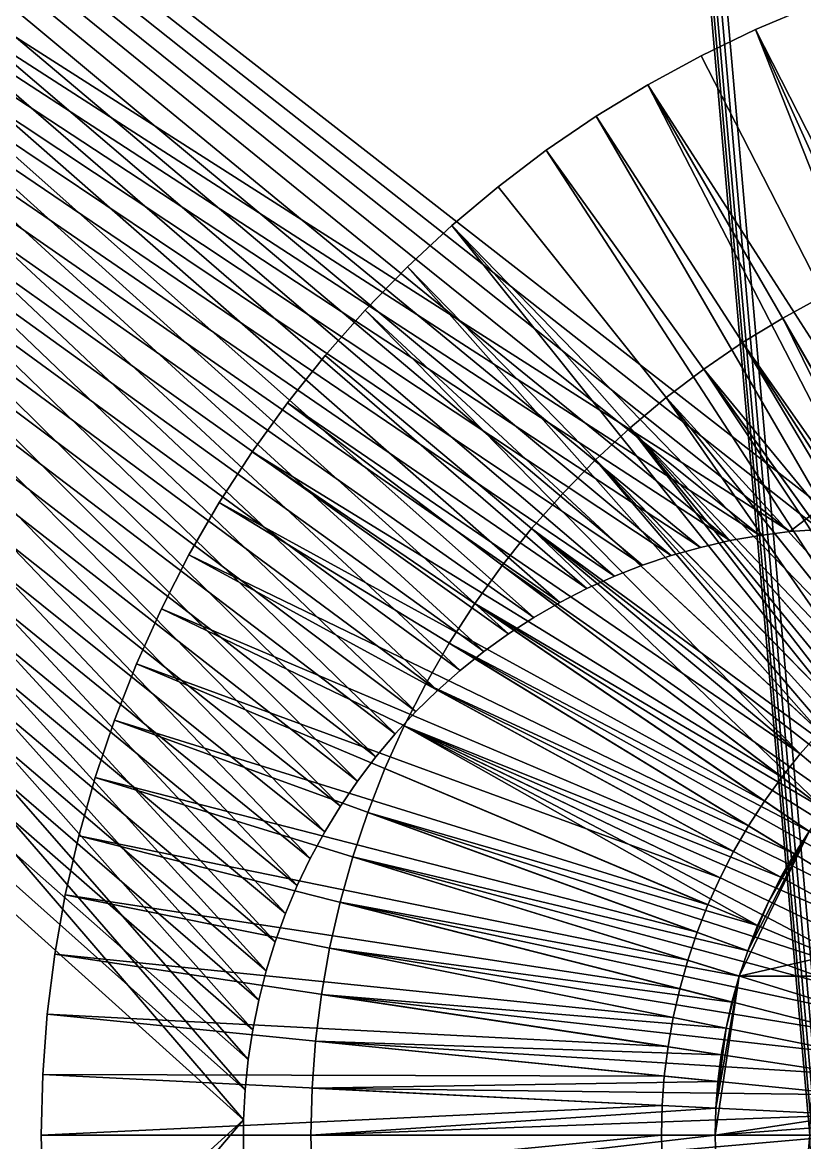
# Model space of a CAD drawing. Header units: millimetres. Extents: x 0 to 520, y -2 to 382.
# Drawn here: x 32.43 to 35.331, y 189.972 to 194.128 of the extents above; entities that cross this region are included whole.
import ezdxf

# ---------------------------------------------------------------- set-up
doc = ezdxf.new("R2010")
doc.units = ezdxf.units.MM

msp = doc.modelspace()

# ---------------------------------------------------------------- linework, layer by layer
at = {"layer": 'BRASS', "color": 52}
for points in [[(509.2, 369.2, 103), (10.8, 369.2, 103), (10.8, 10.8, 103)], [(509.2, 369.2, 103), (10.8, 10.8, 103), (509.2, 10.8, 103)], [(35.3827, 190.3269, 86), (20.5, 359.5, 86), (35.3827, 309.6731, 86)], [(35.3684, 190.2459, 86), (20.5, 359.5, 86), (35.3827, 190.3269, 86)], [(35.3582, 190.1643, 86), (20.5, 359.5, 86), (35.3684, 190.2459, 86)], [(35.3521, 190.0822, 86), (20.5, 359.5, 86), (35.3582, 190.1643, 86)], [(20.5, 20.5, 86), (20.5, 359.5, 86), (35.35, 190, 86)], [(35.35, 190, 86), (20.5, 359.5, 86), (35.3521, 190.0822, 86)], [(20.5, 20.5, 86), (35.35, 190, 86), (35.3521, 189.9178, 86)]]:
    msp.add_3dface(points, dxfattribs=at)
at = {"layer": 'STEEL', "color": 8}
for points in [[(33.2507, 190.0561, 86), (20, 202, 86), (20, 178, 86)], [(33.2563, 190.1681, 86), (20, 202, 86), (33.2507, 190.0561, 86)], [(33.2675, 190.2798, 86), (20, 202, 86), (33.2563, 190.1681, 86)], [(33.2842, 190.3907, 86), (20, 202, 86), (33.2675, 190.2798, 86)], [(33.3064, 190.5007, 86), (20, 202, 86), (33.2842, 190.3907, 86)], [(33.3341, 190.6094, 86), (20, 202, 86), (33.3064, 190.5007, 86)], [(33.3672, 190.7166, 86), (20, 202, 86), (33.3341, 190.6094, 86)], [(33.4055, 190.822, 86), (20, 202, 86), (33.3672, 190.7166, 86)], [(33.4491, 190.9254, 86), (20, 202, 86), (33.4055, 190.822, 86)], [(33.4978, 191.0265, 86), (20, 202, 86), (33.4491, 190.9254, 86)], [(33.5514, 191.125, 86), (20, 202, 86), (33.4978, 191.0265, 86)], [(33.6099, 191.2207, 86), (20, 202, 86), (33.5514, 191.125, 86)], [(33.6731, 191.3134, 86), (20, 202, 86), (33.6099, 191.2207, 86)], [(33.7409, 191.4029, 86), (20, 202, 86), (33.6731, 191.3134, 86)], [(33.813, 191.4888, 86), (20, 202, 86), (33.7409, 191.4029, 86)], [(33.8893, 191.571, 86), (20, 202, 86), (33.813, 191.4888, 86)], [(33.9696, 191.6494, 86), (20, 202, 86), (33.8893, 191.571, 86)], [(34.0537, 191.7236, 86), (20, 202, 86), (33.9696, 191.6494, 86)], [(34.1414, 191.7935, 86), (20, 202, 86), (34.0537, 191.7236, 86)], [(34.2325, 191.859, 86), (20, 202, 86), (34.1414, 191.7935, 86)], [(34.3268, 191.9199, 86), (20, 202, 86), (34.2325, 191.859, 86)], [(34.4239, 191.976, 86), (20, 202, 86), (34.3268, 191.9199, 86)], [(34.5238, 192.0272, 86), (20, 202, 86), (34.4239, 191.976, 86)], [(34.626, 192.0733, 86), (20, 202, 86), (34.5238, 192.0272, 86)], [(34.7305, 192.1143, 86), (20, 202, 86), (34.626, 192.0733, 86)], [(34.8368, 192.15, 86), (20, 202, 86), (34.7305, 192.1143, 86)], [(34.9448, 192.1804, 86), (20, 202, 86), (34.8368, 192.15, 86)], [(35.0542, 192.2054, 86), (20, 202, 86), (34.9448, 192.1804, 86)], [(35.1647, 192.2249, 86), (20, 202, 86), (35.0542, 192.2054, 86)], [(35.276, 192.2388, 86), (20, 202, 86), (35.1647, 192.2249, 86)], [(48, 202, 86), (20, 202, 86), (35.276, 192.2388, 86)], [(33.2507, 190.0561, 83), (23, 202, 83), (33.2563, 190.1681, 83)], [(23, 178, 83), (23, 202, 83), (33.2507, 190.0561, 83)], [(33.6099, 191.2207, 83), (23, 202, 83), (33.6731, 191.3134, 83)], [(33.5514, 191.125, 83), (23, 202, 83), (33.6099, 191.2207, 83)], [(33.4978, 191.0265, 83), (23, 202, 83), (33.5514, 191.125, 83)], [(33.4491, 190.9254, 83), (23, 202, 83), (33.4978, 191.0265, 83)], [(33.4055, 190.822, 83), (23, 202, 83), (33.4491, 190.9254, 83)], [(33.3672, 190.7166, 83), (23, 202, 83), (33.4055, 190.822, 83)], [(33.3341, 190.6094, 83), (23, 202, 83), (33.3672, 190.7166, 83)], [(33.3064, 190.5007, 83), (23, 202, 83), (33.3341, 190.6094, 83)], [(33.2842, 190.3907, 83), (23, 202, 83), (33.3064, 190.5007, 83)], [(33.2675, 190.2798, 83), (23, 202, 83), (33.2842, 190.3907, 83)], [(33.2563, 190.1681, 83), (23, 202, 83), (33.2675, 190.2798, 83)], [(23, 202, 83), (33.7409, 191.4029, 83), (33.6731, 191.3134, 83)], [(23, 202, 83), (33.813, 191.4888, 83), (33.7409, 191.4029, 83)], [(23, 202, 83), (33.8893, 191.571, 83), (33.813, 191.4888, 83)], [(23, 202, 83), (33.9696, 191.6494, 83), (33.8893, 191.571, 83)], [(23, 202, 83), (34.0537, 191.7236, 83), (33.9696, 191.6494, 83)], [(23, 202, 83), (34.1414, 191.7935, 83), (34.0537, 191.7236, 83)], [(23, 202, 83), (34.2325, 191.859, 83), (34.1414, 191.7935, 83)], [(23, 202, 83), (34.3268, 191.9199, 83), (34.2325, 191.859, 83)], [(23, 202, 83), (34.4239, 191.976, 83), (34.3268, 191.9199, 83)], [(23, 202, 83), (34.5238, 192.0272, 83), (34.4239, 191.976, 83)], [(23, 202, 83), (34.626, 192.0733, 83), (34.5238, 192.0272, 83)], [(23, 202, 83), (34.7305, 192.1143, 83), (34.626, 192.0733, 83)], [(23, 202, 83), (34.8368, 192.15, 83), (34.7305, 192.1143, 83)], [(23, 202, 83), (34.9448, 192.1804, 83), (34.8368, 192.15, 83)], [(23, 202, 83), (35.0542, 192.2054, 83), (34.9448, 192.1804, 83)], [(23, 202, 83), (35.1647, 192.2249, 83), (35.0542, 192.2054, 83)], [(23, 202, 83), (35.276, 192.2388, 83), (35.1647, 192.2249, 83)], [(23, 202, 83), (35.3878, 192.2472, 83), (35.276, 192.2388, 83)], [(23, 202, 83), (35.5, 192.25, 83), (35.3878, 192.2472, 83)], [(23, 202, 83), (48, 202, 83), (35.5, 192.25, 83)], [(48, 202, 86), (35.276, 192.2388, 86), (35.3878, 192.2472, 86)], [(35.1492, 194.1018, 83), (35.356, 194.1889, 83), (35.356, 194.1889, 82)], [(35.1492, 194.1018, 83), (35.356, 194.1889, 82), (35.1492, 194.1018, 82)], [(35.356, 194.1889, 83), (35.1492, 194.1018, 83), (36.1962, 192.0479, 83)], [(35.1492, 194.1018, 82), (35.356, 194.1889, 82), (36.1962, 192.0479, 82)], [(34.9471, 194.0044, 83), (35.1492, 194.1018, 83), (35.1492, 194.1018, 82)], [(34.9471, 194.0044, 83), (35.1492, 194.1018, 82), (34.9471, 194.0044, 82)], [(35.1492, 194.1018, 83), (34.9471, 194.0044, 83), (35.9963, 191.9577, 83)], [(34.9471, 194.0044, 82), (35.1492, 194.1018, 82), (35.9963, 191.9577, 82)], [(35.1492, 194.1018, 83), (36.0952, 192.0053, 83), (36.1962, 192.0479, 83)], [(35.1492, 194.1018, 83), (35.9963, 191.9577, 83), (36.0952, 192.0053, 83)], [(36.0952, 192.0053, 82), (35.1492, 194.1018, 82), (36.1962, 192.0479, 82)], [(35.9963, 191.9577, 82), (35.1492, 194.1018, 82), (36.0952, 192.0053, 82)], [(34.9471, 194.0044, 83), (34.9471, 194.0044, 82), (34.75, 193.8971, 82)], [(34.75, 193.8971, 83), (34.9471, 194.0044, 83), (34.75, 193.8971, 82)], [(34.9471, 194.0044, 83), (34.75, 193.8971, 83), (35.9963, 191.9577, 83)], [(34.75, 193.8971, 82), (34.9471, 194.0044, 82), (35.9963, 191.9577, 82)], [(34.5585, 193.7801, 83), (34.75, 193.8971, 83), (34.75, 193.8971, 82)], [(34.5585, 193.7801, 83), (34.75, 193.8971, 82), (34.5585, 193.7801, 82)], [(34.75, 193.8971, 83), (34.5585, 193.7801, 83), (35.8064, 191.8481, 83)], [(34.5585, 193.7801, 82), (34.75, 193.8971, 82), (35.8064, 191.8481, 82)], [(34.75, 193.8971, 83), (35.9, 191.9053, 83), (35.9963, 191.9577, 83)], [(34.75, 193.8971, 83), (35.8064, 191.8481, 83), (35.9, 191.9053, 83)], [(35.9, 191.9053, 82), (34.75, 193.8971, 82), (35.9963, 191.9577, 82)], [(35.8064, 191.8481, 82), (34.75, 193.8971, 82), (35.9, 191.9053, 82)], [(34.3732, 193.6537, 83), (34.5585, 193.7801, 83), (34.5585, 193.7801, 82)], [(34.3732, 193.6537, 83), (34.5585, 193.7801, 82), (34.3732, 193.6537, 82)], [(34.5585, 193.7801, 83), (34.3732, 193.6537, 83), (35.7158, 191.7863, 83)], [(34.3732, 193.6537, 82), (34.5585, 193.7801, 82), (35.7158, 191.7863, 82)], [(34.5585, 193.7801, 83), (35.7158, 191.7863, 83), (35.8064, 191.8481, 83)], [(35.7158, 191.7863, 82), (34.5585, 193.7801, 82), (35.8064, 191.8481, 82)], [(34.1943, 193.5182, 83), (34.3732, 193.6537, 83), (34.3732, 193.6537, 82)], [(34.1943, 193.5182, 83), (34.3732, 193.6537, 82), (34.1943, 193.5182, 82)], [(34.3732, 193.6537, 83), (34.1943, 193.5182, 83), (35.6283, 191.72, 83)], [(34.1943, 193.5182, 82), (34.3732, 193.6537, 82), (35.6283, 191.72, 82)], [(34.3732, 193.6537, 83), (35.6283, 191.72, 83), (35.7158, 191.7863, 83)], [(35.6283, 191.72, 82), (34.3732, 193.6537, 82), (35.7158, 191.7863, 82)], [(34.1943, 193.5182, 83), (34.1943, 193.5182, 82), (34.0224, 193.374, 82)], [(34.0224, 193.374, 83), (34.1943, 193.5182, 83), (34.0224, 193.374, 82)], [(34.1943, 193.5182, 83), (34.0224, 193.374, 83), (35.6283, 191.72, 83)], [(34.0224, 193.374, 82), (34.1943, 193.5182, 82), (35.6283, 191.72, 82)], [(33.8579, 193.2214, 83), (34.0224, 193.374, 83), (34.0224, 193.374, 82)], [(33.8579, 193.2214, 83), (34.0224, 193.374, 82), (33.8579, 193.2214, 82)], [(34.0224, 193.374, 83), (33.8579, 193.2214, 83), (35.4639, 191.5749, 83)], [(33.8579, 193.2214, 82), (34.0224, 193.374, 82), (35.4639, 191.5749, 82)], [(34.0224, 193.374, 83), (35.5443, 191.6495, 83), (35.6283, 191.72, 83)], [(34.0224, 193.374, 83), (35.4639, 191.5749, 83), (35.5443, 191.6495, 83)], [(35.5443, 191.6495, 82), (34.0224, 193.374, 82), (35.6283, 191.72, 82)], [(35.4639, 191.5749, 82), (34.0224, 193.374, 82), (35.5443, 191.6495, 82)], [(33.7013, 193.0608, 83), (33.8579, 193.2214, 83), (33.8579, 193.2214, 82)], [(33.7013, 193.0608, 83), (33.8579, 193.2214, 82), (33.7013, 193.0608, 82)], [(33.8579, 193.2214, 83), (33.7013, 193.0608, 83), (35.3873, 191.4964, 83)], [(33.7013, 193.0608, 82), (33.8579, 193.2214, 82), (35.3873, 191.4964, 82)], [(33.8579, 193.2214, 83), (35.3873, 191.4964, 83), (35.4639, 191.5749, 83)], [(35.3873, 191.4964, 82), (33.8579, 193.2214, 82), (35.4639, 191.5749, 82)], [(35.4033, 193.1146, 82), (35.25, 193.0311, 82), (36, 191.7321, 82)], [(35.25, 193.0311, 82), (35.4033, 193.1146, 82), (35.4033, 193.1146, 78.5)], [(35.25, 193.0311, 82), (35.4033, 193.1146, 78.5), (35.25, 193.0311, 78.5)], [(35.25, 193.0311, 78.5), (35.4033, 193.1146, 78.5), (36.25, 191.299, 78.5)], [(33.7013, 193.0608, 83), (33.7013, 193.0608, 82), (33.5528, 192.8925, 82)], [(33.5528, 192.8925, 83), (33.7013, 193.0608, 83), (33.5528, 192.8925, 82)], [(33.7013, 193.0608, 83), (33.5528, 192.8925, 83), (35.3147, 191.4141, 83)], [(33.5528, 192.8925, 82), (33.7013, 193.0608, 82), (35.3147, 191.4141, 82)], [(35.3873, 191.4964, 83), (33.7013, 193.0608, 83), (35.3147, 191.4141, 83)], [(33.7013, 193.0608, 82), (35.3873, 191.4964, 82), (35.3147, 191.4141, 82)], [(35.25, 193.0311, 82), (35.1011, 192.9401, 82), (35.9149, 191.6801, 82)], [(35.1011, 192.9401, 82), (35.25, 193.0311, 82), (35.25, 193.0311, 78.5)], [(35.1011, 192.9401, 82), (35.25, 193.0311, 78.5), (35.1011, 192.9401, 78.5)], [(35.1011, 192.9401, 78.5), (35.25, 193.0311, 78.5), (36.25, 191.299, 78.5)], [(35.25, 193.0311, 82), (35.9149, 191.6801, 82), (36, 191.7321, 82)], [(35.1011, 192.9401, 82), (34.9569, 192.8418, 82), (35.9149, 191.6801, 82)], [(35.1011, 192.9401, 82), (35.1011, 192.9401, 78.5), (34.9569, 192.8418, 78.5)], [(34.9569, 192.8418, 82), (35.1011, 192.9401, 82), (34.9569, 192.8418, 78.5)], [(34.9569, 192.8418, 78.5), (35.1011, 192.9401, 78.5), (36.1244, 191.2179, 78.5)], [(36.1862, 191.26, 78.5), (35.1011, 192.9401, 78.5), (36.25, 191.299, 78.5)], [(36.1244, 191.2179, 78.5), (35.1011, 192.9401, 78.5), (36.1862, 191.26, 78.5)], [(33.4129, 192.7171, 83), (33.5528, 192.8925, 83), (33.5528, 192.8925, 82)], [(33.4129, 192.7171, 83), (33.5528, 192.8925, 82), (33.4129, 192.7171, 82)], [(35.3147, 191.4141, 83), (33.5528, 192.8925, 83), (33.4129, 192.7171, 83)], [(33.5528, 192.8925, 82), (35.3147, 191.4141, 82), (33.4129, 192.7171, 82)], [(34.9569, 192.8418, 82), (34.8178, 192.7364, 82), (35.8325, 191.6239, 82)], [(34.8178, 192.7364, 82), (34.9569, 192.8418, 82), (34.9569, 192.8418, 78.5)], [(34.8178, 192.7364, 82), (34.9569, 192.8418, 78.5), (34.8178, 192.7364, 78.5)], [(34.8178, 192.7364, 78.5), (34.9569, 192.8418, 78.5), (36.0648, 191.1727, 78.5)], [(34.9569, 192.8418, 82), (35.8325, 191.6239, 82), (35.9149, 191.6801, 82)], [(36.0648, 191.1727, 78.5), (34.9569, 192.8418, 78.5), (36.1244, 191.2179, 78.5)], [(34.8178, 192.7364, 82), (34.6841, 192.6242, 82), (35.6766, 191.4996, 82)], [(34.6841, 192.6242, 82), (34.8178, 192.7364, 82), (34.8178, 192.7364, 78.5)], [(34.6841, 192.6242, 82), (34.8178, 192.7364, 78.5), (34.6841, 192.6242, 78.5)], [(34.6841, 192.6242, 78.5), (34.8178, 192.7364, 78.5), (36.0648, 191.1727, 78.5)], [(34.8178, 192.7364, 82), (35.753, 191.5637, 82), (35.8325, 191.6239, 82)], [(34.8178, 192.7364, 82), (35.6766, 191.4996, 82), (35.753, 191.5637, 82)], [(33.2819, 192.5349, 83), (33.4129, 192.7171, 83), (33.4129, 192.7171, 82)], [(33.2819, 192.5349, 83), (33.4129, 192.7171, 82), (33.2819, 192.5349, 82)], [(35.2463, 191.3284, 83), (33.4129, 192.7171, 83), (33.2819, 192.5349, 83)], [(33.4129, 192.7171, 82), (35.2463, 191.3284, 82), (33.2819, 192.5349, 82)], [(35.3147, 191.4141, 83), (33.4129, 192.7171, 83), (35.2463, 191.3284, 83)], [(33.4129, 192.7171, 82), (35.3147, 191.4141, 82), (35.2463, 191.3284, 82)], [(34.6841, 192.6242, 82), (34.5562, 192.5055, 82), (35.6035, 191.4317, 82)], [(34.5562, 192.5055, 82), (34.6841, 192.6242, 82), (34.6841, 192.6242, 78.5)], [(34.5562, 192.5055, 82), (34.6841, 192.6242, 78.5), (34.5562, 192.5055, 78.5)], [(34.5562, 192.5055, 78.5), (34.6841, 192.6242, 78.5), (35.9526, 191.0738, 78.5)], [(34.6841, 192.6242, 82), (35.6035, 191.4317, 82), (35.6766, 191.4996, 82)], [(36.0075, 191.1247, 78.5), (34.6841, 192.6242, 78.5), (36.0648, 191.1727, 78.5)], [(35.9526, 191.0738, 78.5), (34.6841, 192.6242, 78.5), (36.0075, 191.1247, 78.5)], [(33.1602, 192.3465, 83), (33.2819, 192.5349, 83), (33.2819, 192.5349, 82)], [(33.1602, 192.3465, 83), (33.2819, 192.5349, 82), (33.1602, 192.3465, 82)], [(35.1823, 191.2393, 83), (33.2819, 192.5349, 83), (33.1602, 192.3465, 83)], [(33.2819, 192.5349, 82), (35.1823, 191.2393, 82), (33.1602, 192.3465, 82)], [(35.2463, 191.3284, 83), (33.2819, 192.5349, 83), (35.1823, 191.2393, 83)], [(33.2819, 192.5349, 82), (35.2463, 191.3284, 82), (35.1823, 191.2393, 82)], [(34.5562, 192.5055, 82), (34.4343, 192.3806, 82), (35.5339, 191.3603, 82)], [(34.5562, 192.5055, 82), (34.5562, 192.5055, 78.5), (34.4343, 192.3806, 78.5)], [(34.4343, 192.3806, 82), (34.5562, 192.5055, 82), (34.4343, 192.3806, 78.5)], [(34.4343, 192.3806, 78.5), (34.5562, 192.5055, 78.5), (35.9004, 191.0203, 78.5)], [(34.5562, 192.5055, 82), (35.5339, 191.3603, 82), (35.6035, 191.4317, 82)], [(35.9004, 191.0203, 78.5), (34.5562, 192.5055, 78.5), (35.9526, 191.0738, 78.5)], [(35.5339, 191.3603, 82), (34.4343, 192.3806, 82), (34.3188, 192.2498, 82)], [(34.4343, 192.3806, 82), (34.4343, 192.3806, 78.5), (34.3188, 192.2498, 78.5)], [(34.3188, 192.2498, 82), (34.4343, 192.3806, 82), (34.3188, 192.2498, 78.5)], [(34.4343, 192.3806, 78.5), (35.9004, 191.0203, 78.5), (34.3188, 192.2498, 78.5)], [(33.048, 192.1521, 83), (33.1602, 192.3465, 83), (33.1602, 192.3465, 82)], [(33.048, 192.1521, 83), (33.1602, 192.3465, 82), (33.048, 192.1521, 82)], [(35.1228, 191.1472, 83), (33.1602, 192.3465, 83), (33.048, 192.1521, 83)], [(33.1602, 192.3465, 82), (35.1228, 191.1472, 82), (33.048, 192.1521, 82)], [(35.1823, 191.2393, 83), (33.1602, 192.3465, 83), (35.1228, 191.1472, 83)], [(33.1602, 192.3465, 82), (35.1823, 191.2393, 82), (35.1228, 191.1472, 82)], [(35.4057, 191.2076, 82), (34.3188, 192.2498, 82), (34.21, 192.1133, 82)], [(34.21, 192.1133, 82), (34.3188, 192.2498, 82), (34.3188, 192.2498, 78.5)], [(34.21, 192.1133, 82), (34.3188, 192.2498, 78.5), (34.21, 192.1133, 78.5)], [(34.3188, 192.2498, 78.5), (35.8509, 190.9642, 78.5), (34.21, 192.1133, 78.5)], [(35.4679, 191.2856, 82), (34.3188, 192.2498, 82), (35.4057, 191.2076, 82)], [(35.5339, 191.3603, 82), (34.3188, 192.2498, 82), (35.4679, 191.2856, 82)], [(34.3188, 192.2498, 78.5), (35.9004, 191.0203, 78.5), (35.8509, 190.9642, 78.5)], [(35.1647, 192.2249, 86), (35.0542, 192.2054, 86), (35.1647, 192.2249, 83)], [(35.1647, 192.2249, 83), (35.0542, 192.2054, 86), (35.0542, 192.2054, 83)], [(35.276, 192.2388, 86), (35.1647, 192.2249, 86), (35.276, 192.2388, 83)], [(35.276, 192.2388, 83), (35.1647, 192.2249, 86), (35.1647, 192.2249, 83)], [(35.3878, 192.2472, 86), (35.276, 192.2388, 86), (35.3878, 192.2472, 83)], [(35.3878, 192.2472, 83), (35.276, 192.2388, 86), (35.276, 192.2388, 83)], [(35.0542, 192.2054, 86), (34.9448, 192.1804, 86), (35.0542, 192.2054, 83)], [(35.0542, 192.2054, 83), (34.9448, 192.1804, 86), (34.9448, 192.1804, 83)], [(33.048, 192.1521, 83), (33.048, 192.1521, 82), (32.9456, 191.9525, 82)], [(32.9456, 191.9525, 83), (33.048, 192.1521, 83), (32.9456, 191.9525, 82)], [(35.0679, 191.0522, 83), (33.048, 192.1521, 83), (32.9456, 191.9525, 83)], [(33.048, 192.1521, 82), (35.0679, 191.0522, 82), (32.9456, 191.9525, 82)], [(35.1228, 191.1472, 83), (33.048, 192.1521, 83), (35.0679, 191.0522, 83)], [(33.048, 192.1521, 82), (35.1228, 191.1472, 82), (35.0679, 191.0522, 82)], [(34.8368, 192.15, 86), (34.7305, 192.1143, 86), (34.8368, 192.15, 83)], [(34.8368, 192.15, 83), (34.7305, 192.1143, 86), (34.7305, 192.1143, 83)], [(34.9448, 192.1804, 83), (34.9448, 192.1804, 86), (34.8368, 192.15, 83)], [(34.9448, 192.1804, 86), (34.8368, 192.15, 86), (34.8368, 192.15, 83)], [(35.4057, 191.2076, 82), (34.21, 192.1133, 82), (34.1082, 191.9716, 82)], [(34.1082, 191.9716, 82), (34.21, 192.1133, 82), (34.21, 192.1133, 78.5)], [(34.1082, 191.9716, 82), (34.21, 192.1133, 78.5), (34.1082, 191.9716, 78.5)], [(34.21, 192.1133, 78.5), (35.8043, 190.9057, 78.5), (34.1082, 191.9716, 78.5)], [(34.21, 192.1133, 78.5), (35.8509, 190.9642, 78.5), (35.8043, 190.9057, 78.5)], [(34.7305, 192.1143, 86), (34.626, 192.0733, 86), (34.7305, 192.1143, 83)], [(34.7305, 192.1143, 83), (34.626, 192.0733, 86), (34.626, 192.0733, 83)], [(34.626, 192.0733, 86), (34.5238, 192.0272, 86), (34.626, 192.0733, 83)], [(34.626, 192.0733, 83), (34.5238, 192.0272, 86), (34.5238, 192.0272, 83)], [(34.5238, 192.0272, 83), (34.5238, 192.0272, 86), (34.4239, 191.976, 83)], [(34.5238, 192.0272, 86), (34.4239, 191.976, 86), (34.4239, 191.976, 83)], [(34.4239, 191.976, 86), (34.3268, 191.9199, 86), (34.4239, 191.976, 83)], [(34.4239, 191.976, 83), (34.3268, 191.9199, 86), (34.3268, 191.9199, 83)], [(32.8534, 191.748, 83), (32.9456, 191.9525, 83), (32.9456, 191.9525, 82)], [(32.8534, 191.748, 83), (32.9456, 191.9525, 82), (32.8534, 191.748, 82)], [(35.0179, 190.9545, 83), (32.9456, 191.9525, 83), (32.8534, 191.748, 83)], [(32.9456, 191.9525, 82), (35.0179, 190.9545, 82), (32.8534, 191.748, 82)], [(35.0679, 191.0522, 83), (32.9456, 191.9525, 83), (35.0179, 190.9545, 83)], [(32.9456, 191.9525, 82), (35.0679, 191.0522, 82), (35.0179, 190.9545, 82)], [(35.3475, 191.1266, 82), (34.1082, 191.9716, 82), (34.0135, 191.825, 82)], [(34.0135, 191.825, 82), (34.1082, 191.9716, 82), (34.1082, 191.9716, 78.5)], [(34.0135, 191.825, 82), (34.1082, 191.9716, 78.5), (34.0135, 191.825, 78.5)], [(34.1082, 191.9716, 78.5), (35.7606, 190.845, 78.5), (34.0135, 191.825, 78.5)], [(35.4057, 191.2076, 82), (34.1082, 191.9716, 82), (35.3475, 191.1266, 82)], [(34.1082, 191.9716, 78.5), (35.8043, 190.9057, 78.5), (35.7606, 190.845, 78.5)], [(34.3268, 191.9199, 83), (34.3268, 191.9199, 86), (34.2325, 191.859, 83)], [(34.3268, 191.9199, 86), (34.2325, 191.859, 86), (34.2325, 191.859, 83)], [(34.2325, 191.859, 83), (34.1414, 191.7935, 86), (34.1414, 191.7935, 83)], [(34.2325, 191.859, 86), (34.1414, 191.7935, 86), (34.2325, 191.859, 83)], [(35.2934, 191.0429, 82), (34.0135, 191.825, 82), (33.9262, 191.6739, 82)], [(33.9262, 191.6739, 82), (34.0135, 191.825, 82), (34.0135, 191.825, 78.5)], [(33.9262, 191.6739, 82), (34.0135, 191.825, 78.5), (33.9262, 191.6739, 78.5)], [(34.0135, 191.825, 78.5), (35.7201, 190.7822, 78.5), (33.9262, 191.6739, 78.5)], [(35.3475, 191.1266, 82), (34.0135, 191.825, 82), (35.2934, 191.0429, 82)], [(34.0135, 191.825, 78.5), (35.7606, 190.845, 78.5), (35.7201, 190.7822, 78.5)], [(34.1414, 191.7935, 83), (34.0537, 191.7236, 86), (34.0537, 191.7236, 83)], [(34.1414, 191.7935, 86), (34.0537, 191.7236, 86), (34.1414, 191.7935, 83)], [(32.7714, 191.5391, 83), (32.8534, 191.748, 83), (32.8534, 191.748, 82)], [(32.7714, 191.5391, 83), (32.8534, 191.748, 82), (32.7714, 191.5391, 82)], [(34.9728, 190.8546, 83), (32.8534, 191.748, 83), (32.7714, 191.5391, 83)], [(32.8534, 191.748, 82), (34.9728, 190.8546, 82), (32.7714, 191.5391, 82)], [(35.0179, 190.9545, 83), (32.8534, 191.748, 83), (34.9728, 190.8546, 83)], [(32.8534, 191.748, 82), (35.0179, 190.9545, 82), (34.9728, 190.8546, 82)], [(34.0537, 191.7236, 83), (33.9696, 191.6494, 86), (33.9696, 191.6494, 83)], [(34.0537, 191.7236, 86), (33.9696, 191.6494, 86), (34.0537, 191.7236, 83)], [(35.2436, 190.9565, 82), (33.9262, 191.6739, 82), (33.8466, 191.5186, 82)], [(33.8466, 191.5186, 82), (33.9262, 191.6739, 82), (33.9262, 191.6739, 78.5)], [(33.8466, 191.5186, 82), (33.9262, 191.6739, 78.5), (33.8466, 191.5186, 78.5)], [(33.9262, 191.6739, 78.5), (35.6827, 190.7174, 78.5), (33.8466, 191.5186, 78.5)], [(33.9696, 191.6494, 83), (33.8893, 191.571, 86), (33.8893, 191.571, 83)], [(33.9696, 191.6494, 86), (33.8893, 191.571, 86), (33.9696, 191.6494, 83)], [(35.2934, 191.0429, 82), (33.9262, 191.6739, 82), (35.2436, 190.9565, 82)], [(33.9262, 191.6739, 78.5), (35.7201, 190.7822, 78.5), (35.6827, 190.7174, 78.5)], [(33.8893, 191.571, 83), (33.813, 191.4888, 86), (33.813, 191.4888, 83)], [(33.8893, 191.571, 86), (33.813, 191.4888, 86), (33.8893, 191.571, 83)], [(32.6999, 191.3264, 83), (32.7714, 191.5391, 83), (32.7714, 191.5391, 82)], [(32.6999, 191.3264, 83), (32.7714, 191.5391, 82), (32.6999, 191.3264, 82)], [(34.9327, 190.7524, 83), (32.7714, 191.5391, 83), (32.6999, 191.3264, 83)], [(32.7714, 191.5391, 82), (34.9327, 190.7524, 82), (32.6999, 191.3264, 82)], [(34.9728, 190.8546, 83), (32.7714, 191.5391, 83), (34.9327, 190.7524, 83)], [(32.7714, 191.5391, 82), (34.9728, 190.8546, 82), (34.9327, 190.7524, 82)], [(35.157, 190.7769, 82), (33.8466, 191.5186, 82), (33.7748, 191.3595, 82)], [(33.7748, 191.3595, 82), (33.8466, 191.5186, 82), (33.8466, 191.5186, 78.5)], [(33.7748, 191.3595, 82), (33.8466, 191.5186, 78.5), (33.7748, 191.3595, 78.5)], [(33.8466, 191.5186, 78.5), (35.6178, 190.5827, 78.5), (33.7748, 191.3595, 78.5)], [(35.1981, 190.8678, 82), (33.8466, 191.5186, 82), (35.157, 190.7769, 82)], [(35.2436, 190.9565, 82), (33.8466, 191.5186, 82), (35.1981, 190.8678, 82)], [(33.8466, 191.5186, 78.5), (35.6485, 190.6508, 78.5), (35.6178, 190.5827, 78.5)], [(33.8466, 191.5186, 78.5), (35.6827, 190.7174, 78.5), (35.6485, 190.6508, 78.5)], [(33.813, 191.4888, 86), (33.7409, 191.4029, 86), (33.813, 191.4888, 83)], [(33.813, 191.4888, 83), (33.7409, 191.4029, 86), (33.7409, 191.4029, 83)], [(35.3873, 191.4964, 82), (35.3873, 191.4964, 83), (35.3147, 191.4141, 82)], [(35.3873, 191.4964, 83), (35.3147, 191.4141, 83), (35.3147, 191.4141, 82)], [(33.7409, 191.4029, 83), (33.7409, 191.4029, 86), (33.6731, 191.3134, 83)], [(33.7409, 191.4029, 86), (33.6731, 191.3134, 86), (33.6731, 191.3134, 83)], [(35.3147, 191.4141, 83), (35.2463, 191.3284, 83), (35.3147, 191.4141, 82)], [(35.3147, 191.4141, 82), (35.2463, 191.3284, 83), (35.2463, 191.3284, 82)], [(35.157, 190.7769, 82), (33.7748, 191.3595, 82), (33.7111, 191.1971, 82)], [(33.7111, 191.1971, 82), (33.7748, 191.3595, 82), (33.7748, 191.3595, 78.5)], [(33.7111, 191.1971, 82), (33.7748, 191.3595, 78.5), (33.7111, 191.1971, 78.5)], [(33.7748, 191.3595, 78.5), (35.6178, 190.5827, 78.5), (33.7111, 191.1971, 78.5)], [(38.4661, 191.3603, 90), (35.0889, 190.5895, 90), (38.9111, 190.5895, 90)], [(38.4661, 191.3603, 90), (35.3475, 191.1266, 90), (35.0889, 190.5895, 90)], [(32.6392, 191.1104, 83), (32.6999, 191.3264, 82), (32.6392, 191.1104, 82)], [(32.6392, 191.1104, 83), (32.6999, 191.3264, 83), (32.6999, 191.3264, 82)], [(34.8977, 190.6485, 83), (32.6999, 191.3264, 83), (32.6392, 191.1104, 83)], [(32.6999, 191.3264, 82), (34.8977, 190.6485, 82), (32.6392, 191.1104, 82)], [(34.9327, 190.7524, 83), (32.6999, 191.3264, 83), (34.8977, 190.6485, 83)], [(32.6999, 191.3264, 82), (34.9327, 190.7524, 82), (34.8977, 190.6485, 82)], [(33.6731, 191.3134, 86), (33.6099, 191.2207, 86), (33.6731, 191.3134, 83)], [(33.6731, 191.3134, 83), (33.6099, 191.2207, 86), (33.6099, 191.2207, 83)], [(35.2463, 191.3284, 83), (35.1823, 191.2393, 83), (35.2463, 191.3284, 82)], [(35.2463, 191.3284, 82), (35.1823, 191.2393, 83), (35.1823, 191.2393, 82)], [(35.1823, 191.2393, 83), (35.1228, 191.1472, 83), (35.1823, 191.2393, 82)], [(35.1823, 191.2393, 82), (35.1228, 191.1472, 83), (35.1228, 191.1472, 82)], [(33.6099, 191.2207, 83), (33.6099, 191.2207, 86), (33.5514, 191.125, 83)], [(33.6099, 191.2207, 86), (33.5514, 191.125, 86), (33.5514, 191.125, 83)], [(35.1206, 190.684, 82), (33.7111, 191.1971, 82), (33.6555, 191.0316, 82)], [(33.6555, 191.0316, 82), (33.7111, 191.1971, 82), (33.7111, 191.1971, 78.5)], [(33.6555, 191.0316, 82), (33.7111, 191.1971, 78.5), (33.6555, 191.0316, 78.5)], [(33.7111, 191.1971, 78.5), (35.5905, 190.513, 78.5), (33.6555, 191.0316, 78.5)], [(35.157, 190.7769, 82), (33.7111, 191.1971, 82), (35.1206, 190.684, 82)], [(33.7111, 191.1971, 78.5), (35.6178, 190.5827, 78.5), (35.5905, 190.513, 78.5)], [(35.1228, 191.1472, 83), (35.0679, 191.0522, 83), (35.1228, 191.1472, 82)], [(35.1228, 191.1472, 82), (35.0679, 191.0522, 83), (35.0679, 191.0522, 82)], [(32.5892, 190.8917, 83), (32.6392, 191.1104, 82), (32.5892, 190.8917, 82)], [(32.5892, 190.8917, 83), (32.6392, 191.1104, 83), (32.6392, 191.1104, 82)], [(34.868, 190.5429, 83), (32.6392, 191.1104, 83), (32.5892, 190.8917, 83)], [(32.6392, 191.1104, 82), (34.868, 190.5429, 82), (32.5892, 190.8917, 82)], [(34.8977, 190.6485, 83), (32.6392, 191.1104, 83), (34.868, 190.5429, 83)], [(32.6392, 191.1104, 82), (34.8977, 190.6485, 82), (34.868, 190.5429, 82)], [(33.5514, 191.125, 86), (33.4978, 191.0265, 86), (33.5514, 191.125, 83)], [(33.5514, 191.125, 83), (33.4978, 191.0265, 86), (33.4978, 191.0265, 83)], [(35.3475, 191.1266, 90), (35.1206, 190.684, 90), (35.0889, 190.5895, 90)], [(35.3475, 191.1266, 90), (35.1981, 190.8678, 90), (35.1206, 190.684, 90)], [(35.3475, 191.1266, 90), (35.2934, 191.0429, 90), (35.1981, 190.8678, 90)], [(35.2934, 191.0429, 90), (35.3475, 191.1266, 90), (35.3475, 191.1266, 82)], [(35.2934, 191.0429, 90), (35.3475, 191.1266, 82), (35.2934, 191.0429, 82)], [(33.4978, 191.0265, 86), (33.4491, 190.9254, 86), (33.4978, 191.0265, 83)], [(33.4978, 191.0265, 83), (33.4491, 190.9254, 86), (33.4491, 190.9254, 83)], [(35.0889, 190.5895, 82), (33.6555, 191.0316, 82), (33.6082, 190.8637, 82)], [(33.6082, 190.8637, 82), (33.6555, 191.0316, 78.5), (33.6082, 190.8637, 78.5)], [(33.6082, 190.8637, 82), (33.6555, 191.0316, 82), (33.6555, 191.0316, 78.5)], [(33.6555, 191.0316, 78.5), (35.5666, 190.4421, 78.5), (33.6082, 190.8637, 78.5)], [(35.1206, 190.684, 82), (33.6555, 191.0316, 82), (35.0889, 190.5895, 82)], [(33.6555, 191.0316, 78.5), (35.5905, 190.513, 78.5), (35.5666, 190.4421, 78.5)], [(35.0679, 191.0522, 82), (35.0679, 191.0522, 83), (35.0179, 190.9545, 82)], [(35.0679, 191.0522, 83), (35.0179, 190.9545, 83), (35.0179, 190.9545, 82)], [(35.2934, 191.0429, 90), (35.2436, 190.9565, 90), (35.1981, 190.8678, 90)], [(35.2436, 190.9565, 90), (35.2934, 191.0429, 90), (35.2934, 191.0429, 82)], [(35.2436, 190.9565, 90), (35.2934, 191.0429, 82), (35.2436, 190.9565, 82)], [(35.0179, 190.9545, 83), (34.9728, 190.8546, 83), (35.0179, 190.9545, 82)], [(35.0179, 190.9545, 82), (34.9728, 190.8546, 83), (34.9728, 190.8546, 82)], [(35.2436, 190.9565, 90), (35.2436, 190.9565, 82), (35.1981, 190.8678, 82)], [(35.1981, 190.8678, 90), (35.2436, 190.9565, 90), (35.1981, 190.8678, 82)], [(33.4491, 190.9254, 86), (33.4055, 190.822, 86), (33.4491, 190.9254, 83)], [(33.4491, 190.9254, 83), (33.4055, 190.822, 86), (33.4055, 190.822, 83)], [(32.5503, 190.6707, 83), (32.5892, 190.8917, 82), (32.5503, 190.6707, 82)], [(32.5503, 190.6707, 83), (32.5892, 190.8917, 83), (32.5892, 190.8917, 82)], [(34.8436, 190.4359, 83), (32.5892, 190.8917, 83), (32.5503, 190.6707, 83)], [(32.5892, 190.8917, 82), (34.8436, 190.4359, 82), (32.5503, 190.6707, 82)], [(34.868, 190.5429, 83), (32.5892, 190.8917, 83), (34.8436, 190.4359, 83)], [(32.5892, 190.8917, 82), (34.868, 190.5429, 82), (34.8436, 190.4359, 82)], [(35.0618, 190.4935, 82), (33.6082, 190.8637, 82), (33.5694, 190.6935, 82)], [(33.5694, 190.6935, 82), (33.6082, 190.8637, 78.5), (33.5694, 190.6935, 78.5)], [(33.5694, 190.6935, 82), (33.6082, 190.8637, 82), (33.6082, 190.8637, 78.5)], [(33.6082, 190.8637, 78.5), (35.5464, 190.3701, 78.5), (33.5694, 190.6935, 78.5)], [(35.0889, 190.5895, 82), (33.6082, 190.8637, 82), (35.0618, 190.4935, 82)], [(33.6082, 190.8637, 78.5), (35.5666, 190.4421, 78.5), (35.5464, 190.3701, 78.5)], [(34.9728, 190.8546, 83), (34.9327, 190.7524, 83), (34.9728, 190.8546, 82)], [(34.9728, 190.8546, 82), (34.9327, 190.7524, 83), (34.9327, 190.7524, 82)], [(35.1981, 190.8678, 90), (35.157, 190.7769, 90), (35.1206, 190.684, 90)], [(35.157, 190.7769, 90), (35.1981, 190.8678, 90), (35.1981, 190.8678, 82)], [(35.157, 190.7769, 90), (35.1981, 190.8678, 82), (35.157, 190.7769, 82)], [(33.4055, 190.822, 86), (33.3672, 190.7166, 86), (33.4055, 190.822, 83)], [(33.4055, 190.822, 83), (33.3672, 190.7166, 86), (33.3672, 190.7166, 83)], [(35.1206, 190.684, 90), (35.157, 190.7769, 90), (35.157, 190.7769, 82)], [(35.1206, 190.684, 90), (35.157, 190.7769, 82), (35.1206, 190.684, 82)], [(34.9327, 190.7524, 83), (34.8977, 190.6485, 83), (34.9327, 190.7524, 82)], [(34.9327, 190.7524, 82), (34.8977, 190.6485, 83), (34.8977, 190.6485, 82)], [(33.3672, 190.7166, 83), (33.3672, 190.7166, 86), (33.3341, 190.6094, 83)], [(33.3672, 190.7166, 86), (33.3341, 190.6094, 86), (33.3341, 190.6094, 83)], [(35.0397, 190.3963, 82), (33.5694, 190.6935, 82), (33.5391, 190.5216, 82)], [(33.5391, 190.5216, 82), (33.5694, 190.6935, 78.5), (33.5391, 190.5216, 78.5)], [(33.5391, 190.5216, 82), (33.5694, 190.6935, 82), (33.5694, 190.6935, 78.5)], [(33.5694, 190.6935, 78.5), (35.5297, 190.2972, 78.5), (33.5391, 190.5216, 78.5)], [(35.0618, 190.4935, 82), (33.5694, 190.6935, 82), (35.0397, 190.3963, 82)], [(33.5694, 190.6935, 78.5), (35.5464, 190.3701, 78.5), (35.5297, 190.2972, 78.5)], [(32.5224, 190.4481, 83), (32.5503, 190.6707, 82), (32.5224, 190.4481, 82)], [(32.5224, 190.4481, 83), (32.5503, 190.6707, 83), (32.5503, 190.6707, 82)], [(34.8246, 190.3279, 83), (32.5503, 190.6707, 83), (32.5224, 190.4481, 83)], [(32.5503, 190.6707, 82), (34.8246, 190.3279, 82), (32.5224, 190.4481, 82)], [(34.8436, 190.4359, 83), (32.5503, 190.6707, 83), (34.8246, 190.3279, 83)], [(32.5503, 190.6707, 82), (34.8436, 190.4359, 82), (34.8246, 190.3279, 82)], [(34.8977, 190.6485, 82), (34.868, 190.5429, 83), (34.868, 190.5429, 82)], [(34.8977, 190.6485, 83), (34.868, 190.5429, 83), (34.8977, 190.6485, 82)], [(35.0889, 190.5895, 90), (35.1206, 190.684, 90), (35.1206, 190.684, 82)], [(35.0889, 190.5895, 90), (35.1206, 190.684, 82), (35.0889, 190.5895, 82)], [(33.3341, 190.6094, 86), (33.3064, 190.5007, 86), (33.3341, 190.6094, 83)], [(33.3341, 190.6094, 83), (33.3064, 190.5007, 86), (33.3064, 190.5007, 83)], [(35.0889, 190.5895, 90), (35.0025, 190.0997, 90), (35, 190, 90)], [(38.9111, 190.5895, 90), (35, 190, 90), (38.9777, 190.2981, 90)], [(38.9111, 190.5895, 90), (35.0889, 190.5895, 90), (35, 190, 90)], [(35.0889, 190.5895, 90), (35.0397, 190.3963, 90), (35.0025, 190.0997, 90)], [(35.0889, 190.5895, 90), (35.0618, 190.4935, 90), (35.0397, 190.3963, 90)], [(35.0618, 190.4935, 90), (35.0889, 190.5895, 82), (35.0618, 190.4935, 82)], [(35.0618, 190.4935, 90), (35.0889, 190.5895, 90), (35.0889, 190.5895, 82)], [(35.0223, 190.2981, 82), (33.5391, 190.5216, 82), (33.5174, 190.3485, 82)], [(33.5391, 190.5216, 82), (33.5391, 190.5216, 78.5), (33.5174, 190.3485, 78.5)], [(33.5174, 190.3485, 82), (33.5391, 190.5216, 82), (33.5174, 190.3485, 78.5)], [(33.5391, 190.5216, 78.5), (35.5168, 190.2236, 78.5), (33.5174, 190.3485, 78.5)], [(35.0397, 190.3963, 82), (33.5391, 190.5216, 82), (35.0223, 190.2981, 82)], [(33.5391, 190.5216, 78.5), (35.5297, 190.2972, 78.5), (35.5168, 190.2236, 78.5)], [(34.868, 190.5429, 82), (34.8436, 190.4359, 83), (34.8436, 190.4359, 82)], [(34.868, 190.5429, 83), (34.8436, 190.4359, 83), (34.868, 190.5429, 82)], [(33.3064, 190.5007, 86), (33.2842, 190.3907, 86), (33.3064, 190.5007, 83)], [(33.3064, 190.5007, 83), (33.2842, 190.3907, 86), (33.2842, 190.3907, 83)], [(35.0397, 190.3963, 90), (35.0618, 190.4935, 82), (35.0397, 190.3963, 82)], [(35.0397, 190.3963, 90), (35.0618, 190.4935, 90), (35.0618, 190.4935, 82)], [(32.5224, 190.4481, 83), (32.5224, 190.4481, 82), (32.5056, 190.2243, 82)], [(32.5056, 190.2243, 83), (32.5224, 190.4481, 83), (32.5056, 190.2243, 82)], [(34.8109, 190.219, 83), (32.5224, 190.4481, 83), (32.5056, 190.2243, 83)], [(32.5224, 190.4481, 82), (34.8109, 190.219, 82), (32.5056, 190.2243, 82)], [(34.8246, 190.3279, 83), (32.5224, 190.4481, 83), (34.8109, 190.219, 83)], [(32.5224, 190.4481, 82), (34.8246, 190.3279, 82), (34.8109, 190.219, 82)], [(34.8436, 190.4359, 82), (34.8246, 190.3279, 83), (34.8246, 190.3279, 82)], [(34.8436, 190.4359, 83), (34.8246, 190.3279, 83), (34.8436, 190.4359, 82)], [(35.0397, 190.3963, 90), (35.0223, 190.2981, 90), (35.0025, 190.0997, 90)], [(35.0223, 190.2981, 90), (35.0397, 190.3963, 82), (35.0223, 190.2981, 82)], [(35.0223, 190.2981, 90), (35.0397, 190.3963, 90), (35.0397, 190.3963, 82)], [(33.2842, 190.3907, 83), (33.2842, 190.3907, 86), (33.2675, 190.2798, 83)], [(33.2842, 190.3907, 86), (33.2675, 190.2798, 86), (33.2675, 190.2798, 83)], [(35.0099, 190.1991, 82), (33.5174, 190.3485, 82), (33.5044, 190.1745, 82)], [(33.5044, 190.1745, 82), (33.5174, 190.3485, 82), (33.5174, 190.3485, 78.5)], [(33.5044, 190.1745, 82), (33.5174, 190.3485, 78.5), (33.5044, 190.1745, 78.5)], [(33.5174, 190.3485, 78.5), (35.5075, 190.1494, 78.5), (33.5044, 190.1745, 78.5)], [(35.0223, 190.2981, 82), (33.5174, 190.3485, 82), (35.0099, 190.1991, 82)], [(33.5174, 190.3485, 78.5), (35.5168, 190.2236, 78.5), (35.5075, 190.1494, 78.5)], [(34.8246, 190.3279, 82), (34.8109, 190.219, 83), (34.8109, 190.219, 82)], [(34.8246, 190.3279, 83), (34.8109, 190.219, 83), (34.8246, 190.3279, 82)], [(33.2675, 190.2798, 86), (33.2563, 190.1681, 86), (33.2675, 190.2798, 83)], [(33.2675, 190.2798, 83), (33.2563, 190.1681, 86), (33.2563, 190.1681, 83)], [(38.9777, 190.2981, 90), (35, 190, 90), (35.0025, 189.9003, 90)], [(35.0223, 190.2981, 90), (35.0099, 190.1991, 90), (35.0025, 190.0997, 90)], [(38.9777, 190.2981, 90), (35.0025, 189.9003, 90), (35.0099, 189.8009, 90)], [(35.0099, 190.1991, 90), (35.0223, 190.2981, 82), (35.0099, 190.1991, 82)], [(35.0099, 190.1991, 90), (35.0223, 190.2981, 90), (35.0223, 190.2981, 82)], [(38.9777, 190.2981, 90), (35.0099, 189.8009, 90), (35.0223, 189.7019, 90)], [(38.9777, 190.2981, 90), (35.0223, 189.7019, 90), (35.0397, 189.6037, 90)], [(38.9777, 190.2981, 90), (35.0397, 189.6037, 90), (35.0618, 189.5065, 90)], [(38.9777, 190.2981, 90), (35.0618, 189.5065, 90), (35.0889, 189.4105, 90)], [(38.9777, 190.2981, 90), (35.0889, 189.4105, 90), (38.9975, 190.0997, 90)], [(32.5056, 190.2243, 83), (32.5056, 190.2243, 82), (32.5, 190, 82)], [(32.5, 190, 83), (32.5056, 190.2243, 83), (32.5, 190, 82)], [(34.8027, 190.1097, 83), (32.5056, 190.2243, 83), (32.5, 190, 83)], [(32.5056, 190.2243, 82), (34.8027, 190.1097, 82), (32.5, 190, 82)], [(34.8109, 190.219, 83), (32.5056, 190.2243, 83), (34.8027, 190.1097, 83)], [(32.5056, 190.2243, 82), (34.8109, 190.219, 82), (34.8027, 190.1097, 82)], [(35.0099, 190.1991, 82), (33.5044, 190.1745, 82), (35.0025, 190.0997, 82)], [(34.8109, 190.219, 82), (34.8109, 190.219, 83), (34.8027, 190.1097, 82)], [(34.8109, 190.219, 83), (34.8027, 190.1097, 83), (34.8027, 190.1097, 82)], [(35.0099, 190.1991, 90), (35.0099, 190.1991, 82), (35.0025, 190.0997, 82)], [(35.0025, 190.0997, 90), (35.0099, 190.1991, 90), (35.0025, 190.0997, 82)], [(33.2563, 190.1681, 86), (33.2507, 190.0561, 86), (33.2563, 190.1681, 83)], [(33.2563, 190.1681, 83), (33.2507, 190.0561, 86), (33.2507, 190.0561, 83)], [(35.0025, 190.0997, 82), (33.5044, 190.1745, 82), (33.5, 190, 82)], [(33.5, 190, 82), (33.5044, 190.1745, 82), (33.5044, 190.1745, 78.5)], [(33.5, 190, 82), (33.5044, 190.1745, 78.5), (33.5, 190, 78.5)], [(33.5044, 190.1745, 78.5), (35.5019, 190.0748, 78.5), (33.5, 190, 78.5)], [(33.5044, 190.1745, 78.5), (35.5075, 190.1494, 78.5), (35.5019, 190.0748, 78.5)], [(34.8027, 190.1097, 83), (32.5, 190, 83), (34.8, 190, 83)], [(32.5, 190, 82), (34.8027, 190.1097, 82), (34.8, 190, 82)], [(34.8027, 190.1097, 82), (34.8027, 190.1097, 83), (34.8, 190, 82)], [(34.8027, 190.1097, 83), (34.8, 190, 83), (34.8, 190, 82)], [(35.0025, 190.0997, 82), (33.5, 190, 82), (35, 190, 82)], [(33.5, 190, 78.5), (35.5019, 190.0748, 78.5), (35.5, 190, 78.5)], [(35.0025, 190.0997, 90), (35.0025, 190.0997, 82), (35, 190, 82)], [(35, 190, 90), (35.0025, 190.0997, 90), (35, 190, 82)], [(38.9975, 190.0997, 90), (35.0889, 189.4105, 90), (35.1206, 189.316, 90)], [(38.9975, 190.0997, 90), (35.1206, 189.316, 90), (35.157, 189.2231, 90)], [(38.9975, 190.0997, 90), (35.157, 189.2231, 90), (38.9901, 189.8009, 90)], [(33.2507, 190.0561, 86), (20, 178, 86), (33.2507, 189.9439, 86)], [(23, 178, 83), (33.2507, 190.0561, 83), (33.2507, 189.9439, 83)], [(33.2507, 190.0561, 86), (33.2507, 189.9439, 86), (33.2507, 190.0561, 83)], [(33.2507, 190.0561, 83), (33.2507, 189.9439, 86), (33.2507, 189.9439, 83)], [(32.5056, 189.7757, 83), (32.5, 190, 83), (32.5, 190, 82)], [(32.5056, 189.7757, 83), (32.5, 190, 82), (32.5056, 189.7757, 82)], [(34.8, 190, 83), (32.5, 190, 83), (32.5056, 189.7757, 83)], [(32.5, 190, 82), (34.8, 190, 82), (32.5056, 189.7757, 82)], [(34.8, 190, 83), (32.5056, 189.7757, 83), (34.8027, 189.8903, 83)], [(32.5056, 189.7757, 82), (34.8, 190, 82), (34.8027, 189.8903, 82)], [(35, 190, 82), (33.5, 190, 82), (33.5044, 189.8255, 82)], [(33.5044, 189.8255, 82), (33.5, 190, 82), (33.5, 190, 78.5)], [(33.5044, 189.8255, 82), (33.5, 190, 78.5), (33.5044, 189.8255, 78.5)], [(33.5, 190, 78.5), (35.5, 190, 78.5), (33.5044, 189.8255, 78.5)], [(35, 190, 82), (33.5044, 189.8255, 82), (35.0025, 189.9003, 82)], [(33.5044, 189.8255, 78.5), (35.5, 190, 78.5), (35.5019, 189.9252, 78.5)], [(34.8, 190, 83), (34.8027, 189.8903, 83), (34.8, 190, 82)], [(34.8, 190, 82), (34.8027, 189.8903, 83), (34.8027, 189.8903, 82)], [(35.0025, 189.9003, 90), (35, 190, 90), (35, 190, 82)], [(35.0025, 189.9003, 90), (35, 190, 82), (35.0025, 189.9003, 82)]]:
    msp.add_3dface(points, dxfattribs=at)

doc.saveas('drawing.dxf')
